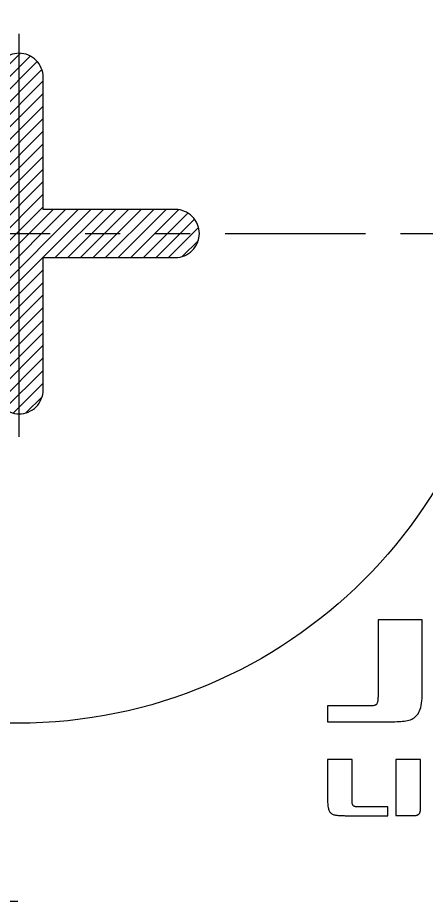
# Model space of a CAD drawing. Header units: millimetres. Extents: x -297 to 297, y -210 to 210.
# Drawn here: x -80.28 to -75.7, y 13.61 to 23.53 of the extents above; entities that cross this region are included whole.
import ezdxf

# ---------------------------------------------------------------- set-up
doc = ezdxf.new("R2010")
doc.units = ezdxf.units.MM
doc.linetypes.add('ACANSTGB', pattern=[0.35433070734143257, 0.15748031437397, -0.03937007859349251, 0.03937007859349251, -0.03937007859349251, 0.03937007859349251, -0.03937007859349251])
doc.linetypes.add('CENTER', pattern=[10.15999984741211, 6.349999904632568, -1.269999980926514, 1.269999980926514, -1.269999980926514])
doc.layers.get('0').update_dxf_attribs({"lineweight": 20})
doc.layers.add('剖面线层', color=4, linetype='Continuous', lineweight=18)
doc.styles.add('标准', font='')
doc.styles.get('标准').set_extended_font_data('arial')
doc.dimstyles.new('标准$0', dxfattribs={"dimscale": 1.5, "dimtxt": 2.4, "dimasz": 2.5, "dimexe": 2, "dimexo": 1, "dimgap": 1.5, "dimtad": 1, "dimdec": 1, "dimdsep": 46, "dimtxsty": '标准', "dimcen": 2.5, "dimdle": 5, "dimclre": 256, "dimclrt": 7, "dimadec": 0, "dimazin": 0, "dimtfac": 0.714286, "dimtdec": 1, "dimtmove": 0, "dimatfit": 3, "dimfxl": 0, "dimtolj": 1, "dimarcsym": 0})

# ---------------------------------------------------------------- blocks, each defined once
blk = doc.blocks.new('*X4')
at = {"linetype": 'Continuous', "ltscale": 10}
for points in [[(-95.87797336942299, 42.99465301361266), (-92.12797336942299, 43.61965301361266), (-92.12797336942299, 42.36965301361266)], [(-47.177973370583, 42.99465301361266), (-50.927973370583, 43.61965301361266), (-50.927973370583, 42.36965301361266)]]:
    blk.add_hatch(color=0, dxfattribs=at).paths.add_polyline_path(points, flags=0)
for p, q in [((-95.87797336942299, 22.6069127059493), (-95.87797336942299, 45.99465301361266)), ((-47.177973370583, 22.6069127059493), (-47.177973370583, 45.99465301361266))]:
    blk.add_line(p, q, dxfattribs=at)
at = {"color": 0, "linetype": 'Continuous', "ltscale": 10}
blk.add_line((-95.87797336942299, 42.99465301361266), (-47.177973370583, 42.99465301361266), dxfattribs=at)
at = {"color": 7, "linetype": 'CENTER', "ltscale": 10, "insert": (-71.52797287000294, 47.0816956965395), "char_height": 3.6, "width": 18.98780487804834, "attachment_point": 5, "style": '标准'}
blk.add_mtext('48.7', dxfattribs=at)

msp = doc.modelspace()

# ---------------------------------------------------------------- hatches: boundary and pattern name
at = {"ltscale": 10}
h = msp.add_hatch(dxfattribs=at)
h.set_pattern_fill('无图案', color=256, style=0, pattern_type=0)
h.set_pattern_definition([(45, (0, 0), (-0.07071067811865475, 0.07071067811865477), [])])
edge = h.paths.add_edge_path(flags=0)
edge.add_spline(control_points=[(-82.28680697386812, 21.1069127059493), (-82.28677013569563, 21.14971834066631), (-82.27593359066964, 21.1925085013894), (-82.25632661089799, 21.23063435562773)], knot_values=[0, 0, 8.07894596959221e-14, 8.07894596959221e-14, 0.1286120115172312, 0.1286120115172312, 0.1286120115172312, 0.1286120115172312], weights=[1, 1, 1, 1], degree=3, periodic=0)
edge.add_spline(control_points=[(-82.25632661089799, 21.23063435562773), (-82.2434984194017, 21.25557882768931), (-82.22691591394141, 21.27852667455767), (-82.1571642208014, 21.34785758847278), (-82.08771774589695, 21.37668034628598), (-82.01680707385162, 21.37668034628598)], knot_values=[0, 0, 0, 0, 0.08362283054392189, 0.08362283054392189, 0.2950572195143922, 0.2950572195143922, 0.2950572195143922, 0.2950572195143922], weights=[1, 1, 1, 1, 1, 1], degree=3, periodic=0)
edge.add_line((-82.01680707385162, 21.37668034628598), (-80.5318070738515, 21.37668034628598))
edge.add_line((-80.5318070738515, 21.37668034628598), (-80.5318070738515, 22.86168034628599))
edge.add_spline(control_points=[(-80.5318070738515, 22.86168034628594), (-80.5318070738515, 22.93259615595491), (-80.50344376528437, 23.00166313192608), (-80.40294015946847, 23.10260085825996), (-80.33269493434636, 23.13161399758758), (-80.26203970758775, 23.13168022841467)], knot_values=[0, 0, 0, 0, 0.2121059381444371, 0.2121059381444371, 0.423747599399525, 0.423747599399525, 0.423747599399525, 0.423747599399525], weights=[1, 1, 1, 1, 1, 1], degree=3, periodic=0)
edge.add_line((-80.2620394335147, 23.13168022841467), (-80.2620394335147, 21.1069127059493))
edge.add_line((-80.2620394335147, 21.1069127059493), (-82.2868069738679, 21.1069127059493))
edge = h.paths.add_edge_path(flags=0)
edge.add_spline(control_points=[(-82.01680707385162, 20.83668034628596), (-82.08772288352043, 20.83668034628596), (-82.15678985949171, 20.86504365485303), (-82.22412436739933, 20.93208856547642), (-82.23855524172541, 20.95105576894798), (-82.25032685148517, 20.97152401842982)], knot_values=[0, 0, 0, 0, 0.2118966972112488, 0.2118966972112488, 0.2823987589878532, 0.2823987589878532, 0.2823987589878532, 0.2823987589878532], weights=[1, 1, 1, 1, 1, 1], degree=3, periodic=0)
edge.add_spline(control_points=[(-82.25032685148517, 20.97152401842982), (-82.27393527411186, 21.01257389130637), (-82.28684763807587, 21.05966125153418), (-82.28680697385494, 21.10691272123699), (-82.28680697384175, 21.10691273652475), (-82.28680697382856, 21.1069127518125)], knot_values=[0, 0, 0, 0, 0.1418138751111485, 0.1418138751111485, 0.1418139209936468, 0.1418139209936468, 0.1418139209936468, 0.1418139209936468], weights=[1, 1, 1, 1, 1, 1], degree=3, periodic=0)
edge.add_line((-82.28680697382856, 21.1069127059493), (-80.2620394335147, 21.1069127059493))
edge.add_line((-80.2620394335147, 21.1069127059493), (-80.2620394335147, 19.08168044626939))
edge.add_spline(control_points=[(-80.2620394335147, 19.08168044626933), (-80.33285136423774, 19.08174138642664), (-80.40362094886132, 19.11135678168301), (-80.50298431603824, 19.21132319933599), (-80.5318070738515, 19.28076967424045), (-80.5318070738515, 19.351680346286)], knot_values=[0, 0, 0, 0, 0.2118345836558501, 0.2118345836558501, 0.4236691673117002, 0.4236691673117002, 0.4236691673117002, 0.4236691673117002], weights=[1, 1, 1, 1, 1, 1], degree=3, periodic=0)
edge.add_line((-80.5318070738515, 19.351680346286), (-80.5318070738515, 20.83668034628602))
edge.add_line((-80.5318070738515, 20.83668034628596), (-82.01680707385162, 20.83668034628596))
edge = h.paths.add_edge_path(flags=0)
edge.add_line((-80.2620394335147, 21.1069127059493), (-80.2620394335147, 21.2260073862667))
edge.add_line((-80.2620394335147, 21.2260073862667), (-80.2620394335147, 23.13168022841467))
edge.add_spline(control_points=[(-80.26203970758775, 23.13168022841467), (-80.26188471169189, 23.1316803737048), (-80.26172971382289, 23.13168037969399), (-80.19076278346529, 23.13161930614524), (-80.11999319884171, 23.10200391088887), (-80.02062983166456, 23.00203749323589), (-79.99180707385153, 22.93259101833144), (-79.99180707385153, 22.86168034628594)], knot_values=[0, 0, 0, 0, 0.0004636843565756016, 0.0004636843565756016, 0.2122989225653567, 0.2122989225653567, 0.4241341607741379, 0.4241341607741379, 0.4241341607741379, 0.4241341607741379], weights=[1, 1, 1, 1, 1, 1, 1, 1], degree=3, periodic=0)
edge.add_line((-79.99180707385153, 22.86168034628594), (-79.99180707385153, 21.37668034628598))
edge.add_line((-79.99180707385153, 21.37668034628598), (-78.5068070738514, 21.37668034628598))
edge.add_spline(control_points=[(-78.5068070738514, 21.37668034628598), (-78.4358912641826, 21.37668034628598), (-78.36682428821132, 21.34831703771886), (-78.26588656187755, 21.2478134319029), (-78.23687342254993, 21.17756820678073), (-78.23680719172285, 21.10691298002223)], knot_values=[0, 0, 0, 0, 0.2121059381443685, 0.2121059381443685, 0.4237475993993591, 0.4237475993993591, 0.4237475993993591, 0.4237475993993591], weights=[1, 1, 1, 1, 1, 1], degree=3, periodic=0)
edge.add_line((-78.23680719172285, 21.1069127059493), (-80.26203943351493, 21.1069127059493))
edge = h.paths.add_edge_path(flags=0)
edge.add_line((-80.2620394335147, 19.08168044626933), (-80.2620394335147, 20.98077795813583))
edge.add_line((-80.2620394335147, 20.98077795813583), (-80.2620394335147, 21.10691270594924))
edge.add_line((-80.2620394335147, 21.1069127059493), (-78.23680719172262, 21.1069127059493))
edge.add_spline(control_points=[(-78.23680719172285, 21.10691298002217), (-78.23680704643266, 21.10675798412626), (-78.23680704044341, 21.10660298625737), (-78.23686811399216, 21.03563605589977), (-78.26648350924847, 20.96486647127608), (-78.36644992690162, 20.8655031040991), (-78.43589640180608, 20.83668034628596), (-78.5068070738514, 20.83668034628596)], knot_values=[0, 0, 0, 0, 0.0004636843565617997, 0.0004636843565617997, 0.2122989225653045, 0.2122989225653045, 0.4241341607740472, 0.4241341607740472, 0.4241341607740472, 0.4241341607740472], weights=[1, 1, 1, 1, 1, 1, 1, 1], degree=3, periodic=0)
edge.add_line((-78.5068070738514, 20.83668034628596), (-79.99180707385153, 20.83668034628596))
edge.add_line((-79.99180707385153, 20.83668034628596), (-79.99180707385153, 19.351680346286))
edge.add_spline(control_points=[(-79.99180707385153, 19.351680346286), (-79.99180707385153, 19.28076453661697), (-80.02017038241866, 19.2116975606458), (-80.12078410449612, 19.1106492424085), (-80.19122750279189, 19.08161950611202), (-80.2620394335147, 19.08168044626933)], knot_values=[0, 0, 0, 0, 0.212106296533609, 0.212106296533609, 0.4242125930672181, 0.4242125930672181, 0.4242125930672181, 0.4242125930672181], weights=[1, 1, 1, 1, 1, 1], degree=3, periodic=0)
edge = h.paths.add_edge_path(flags=0)
edge.add_spline(control_points=[(-64.78703933212591, 21.10691294449867), (-64.78700907703046, 21.14203085152474), (-64.77970994721181, 21.17713833777395), (-64.76626247228364, 21.20966839685298)], knot_values=[0, 0, 0, 0, 0.1055025389347678, 0.1055025389347678, 0.1055025389347678, 0.1055025389347678], weights=[1, 1, 1, 1], degree=3, periodic=0)
edge.add_spline(control_points=[(-64.76626247228364, 21.20966839685298), (-64.75259441917865, 21.24273204466658), (-64.73257466479117, 21.27313301704964), (-64.65739657926497, 21.34785758847283), (-64.58795010436052, 21.37668034628598), (-64.51703943231496, 21.37668034628598)], knot_values=[0, 0, 0, 0, 0.106628985110819, 0.106628985110819, 0.3181663898465074, 0.3181663898465074, 0.3181663898465074, 0.3181663898465074], weights=[1, 1, 1, 1, 1, 1], degree=3, periodic=0)
edge.add_line((-64.51703943231496, 21.37668034628598), (-62.76203943231485, 21.37668034628598))
edge.add_line((-62.76203943231485, 21.37668034628598), (-62.76203943231485, 21.1069127059493))
edge.add_line((-62.76203943231485, 21.1069127059493), (-64.78703933212614, 21.1069127059493))
edge = h.paths.add_edge_path(flags=0)
edge.add_spline(control_points=[(-64.51703943231496, 20.83668034628602), (-64.58795524198376, 20.83668034628602), (-64.65702221795482, 20.86504365485308), (-64.74499497587044, 20.95263805295582), (-64.77063496562573, 21.00098820369783), (-64.78137313999946, 21.05235140568277)], knot_values=[0, 0, 0, 0, 0.2120718634374946, 0.2120718634374946, 0.3692599150248407, 0.3692599150248407, 0.3692599150248407, 0.3692599150248407], weights=[1, 1, 1, 1, 1, 1], degree=3, periodic=0)
edge.add_line((-64.78137313999946, 21.05235140568277), (-64.78703933233146, 21.1069127059493))
edge.add_line((-64.78703933233146, 21.1069127059493), (-62.76203943231485, 21.1069127059493))
edge.add_line((-62.76203943231485, 21.1069127059493), (-62.76203943231485, 20.83668034628602))
edge.add_line((-62.76203943231462, 20.83668034628602), (-64.51703943231473, 20.83668034628602))
edge = h.paths.add_edge_path(flags=0)
edge.add_line((-62.76203943231485, 21.10691270594924), (-62.76203943231485, 21.25131113032501))
edge.add_line((-62.76203943231485, 21.25131113032506), (-62.76203943231485, 21.37668034628598))
edge.add_line((-62.76203943231485, 21.37668034628598), (-61.00703943231474, 21.37668034628598))
edge.add_spline(control_points=[(-61.00703943231474, 21.37668034628598), (-60.93612362264594, 21.37668034628598), (-60.86705664667488, 21.34831703771886), (-60.76611892034066, 21.2478134319029), (-60.73710578101327, 21.17756820678073), (-60.73703955018595, 21.10691298002223)], knot_values=[0, 0, 0, 0, 0.2121059381443824, 0.2121059381443824, 0.4237475993994153, 0.4237475993994153, 0.4237475993994153, 0.4237475993994153], weights=[1, 1, 1, 1, 1, 1], degree=3, periodic=0)
edge.add_line((-60.73703955018618, 21.1069127059493), (-62.76203943231485, 21.1069127059493))
edge = h.paths.add_edge_path(flags=0)
edge.add_line((-62.76203943231485, 20.83668034628602), (-62.76203943231485, 20.92742320637865))
edge.add_line((-62.76203943231485, 20.92742320637865), (-62.76203943231485, 21.1069127059493))
edge.add_line((-62.76203943231485, 21.1069127059493), (-60.73703955018618, 21.1069127059493))
edge.add_spline(control_points=[(-60.73703955018595, 21.10691298002223), (-60.737039404896, 21.10675798412632), (-60.73703939890675, 21.10660298625737), (-60.7371004724555, 21.03563605589983), (-60.76671586771181, 20.96486647127608), (-60.86668228536473, 20.86550310409916), (-60.93612876026918, 20.83668034628602), (-61.00703943231474, 20.83668034628602)], knot_values=[0, 0, 0, 0, 0.0004636843565617832, 0.0004636843565617832, 0.21229892256534, 0.21229892256534, 0.4241341607741181, 0.4241341607741181, 0.4241341607741181, 0.4241341607741181], weights=[1, 1, 1, 1, 1, 1, 1, 1], degree=3, periodic=0)
edge.add_line((-61.00703943231474, 20.83668034628602), (-62.76203943231485, 20.83668034628602))

# ---------------------------------------------------------------- linework, layer by layer
at = {"linetype": 'CENTER', "ltscale": 10}
msp.add_line((-80.2620394335147, 18.82266595788383), (-80.2620394335147, 23.35014268324994), dxfattribs=at)
at = {"color": 7, "linetype": 'Continuous', "lineweight": 15}
for p, q in [((-79.99180707385153, 21.37668034628598), (-79.99180707385153, 22.86168034628594)), ((-78.5068070738514, 21.37668034628598), (-79.99180707385153, 21.37668034628598)), ((-79.99180707385153, 20.83668034628596), (-78.5068070738514, 20.83668034628596)), ((-79.99180707385153, 19.351680346286), (-79.99180707385153, 20.83668034628596))]:
    msp.add_line(p, q, dxfattribs=at)
at = {"color": 154}
for points in [[(-76.22980080768389, 16.7699499872711), (-76.22980080768389, 16.767382239874), (-76.22980080768389, 16.75990473371758), (-76.22980080768389, 16.74785607285418), (-76.22980080768389, 16.73157486133624), (-76.22980080768389, 16.71139970321605), (-76.22980080768389, 16.68766920254598), (-76.22980080768389, 16.66072196337848), (-76.22980080768389, 16.63089658976588), (-76.22980080768389, 16.59853168576046), (-76.22980080768389, 16.56396585541472), (-76.22980080768389, 16.52753770278093), (-76.22980080768389, 16.48958583191148), (-76.22980080768389, 16.45044884685876), (-76.22980080768389, 16.41046535167516), (-76.22980080768389, 16.36997395041294), (-76.22980080768389, 16.32931324712462), (-76.22980080768389, 16.2888218458624), (-76.22980080768389, 16.2488383506788), (-76.22980080768389, 16.20970136562607), (-76.22980080768389, 16.17174949475663), (-76.22980080768389, 16.13532134212284), (-76.22980080768389, 16.10075551177709), (-76.22980080768389, 16.06839060777168), (-76.22980080768389, 16.03856523415908), (-76.22980080768389, 16.01161799499152), (-76.22980080768389, 15.98788749432151), (-76.22980080768389, 15.96771233620132), (-76.22980080768389, 15.95143112468338), (-76.22980080768389, 15.93938246381998), (-76.22980080768389, 15.93190495766356), (-76.22980080768389, 15.92933721026645), (-76.2298478625703, 15.91640937008754), (-76.23000426082012, 15.90437874293485), (-76.23029285281837, 15.89321323435007), (-76.2307364889507, 15.88288074987508), (-76.23135801960257, 15.87334919505162), (-76.23218029515965, 15.86458647542145), (-76.2332261660074, 15.85656049652641), (-76.23451848253103, 15.84923916390824), (-76.23608009511622, 15.84259038310881), (-76.2379338541482, 15.83658205966981), (-76.24010261001285, 15.83118209913306), (-76.24260921309542, 15.82635840704029), (-76.24547651378134, 15.82207888893345), (-76.24872736245607, 15.81831145035426), (-76.25238460950527, 15.81502399684439), (-76.25647110531418, 15.81218443394573), (-76.26100970026846, 15.80976066720007), (-76.26602324475357, 15.80772060214917), (-76.27153458915473, 15.80603214433484), (-76.27756658385783, 15.80466319929883), (-76.28414207924811, 15.80358167258294), (-76.29128392571101, 15.80275546972899), (-76.29901497363198, 15.80215249627872), (-76.3073580733967, 15.80174065777402), (-76.31633607539061, 15.80148785975655), (-76.32597182999893, 15.80136200776815), (-76.33628818760735, 15.8013310073506), (-76.34730799860131, 15.80136276404568), (-76.35905411336626, 15.80142518339517), (-76.37154938228787, 15.8014861709409), (-76.38481665575114, 15.80151363222467), (-76.38607783819998, 15.80151378425978), (-76.38975051236412, 15.80151422699959), (-76.39566836846984, 15.80151494039541), (-76.40366509674413, 15.80151590439868), (-76.41357438741329, 15.80151709896074), (-76.42522993070384, 15.80151850403308), (-76.43846541684252, 15.80152009956709), (-76.45311453605541, 15.80152186551408), (-76.46901097856949, 15.80152378182555), (-76.48598843461104, 15.8015258284529), (-76.50388059440661, 15.80152798534755), (-76.5225211481827, 15.80153023246083), (-76.54174378616608, 15.80153254974414), (-76.56138219858326, 15.80153491714907), (-76.58127007566031, 15.80153731462678), (-76.60124110762445, 15.80153972212884), (-76.6211289847015, 15.80154211960655), (-76.64076739711868, 15.80154448701143), (-76.65999003510206, 15.80154680429479), (-76.67863058887815, 15.80154905140807), (-76.69652274867394, 15.80155120830273), (-76.71350020471527, 15.80155325493007), (-76.72939664722935, 15.80155517124149), (-76.74404576644247, 15.80155693718854), (-76.75728125258092, 15.80155853272254), (-76.76893679587147, 15.80155993779488), (-76.77884608654063, 15.80156113235694), (-76.78684281481492, 15.80156209636016), (-76.79276067092064, 15.80156280975598), (-76.79643334508478, 15.80156325249578), (-76.79769452753362, 15.80156340453095), (-76.79769452753362, 15.8010169901147), (-76.79769452753362, 15.79942578329815), (-76.79769452753362, 15.79686183872957), (-76.79769452753362, 15.79339721105725), (-76.79769452753362, 15.78910395492949), (-76.79769452753362, 15.78405412499467), (-76.79769452753362, 15.77831977590097), (-76.79769452753362, 15.77197296229679), (-76.79769452753362, 15.76508573883029), (-76.79769452753362, 15.75773016014995), (-76.79769452753362, 15.74997828090392), (-76.79769452753362, 15.7419021557406), (-76.79769452753362, 15.73357383930818), (-76.79769452753362, 15.72506538625504), (-76.79769452753362, 15.71644885122947), (-76.79769452753362, 15.70779628887976), (-76.79769452753362, 15.69917975385414), (-76.79769452753362, 15.690671300801), (-76.79769452753362, 15.68234298436857), (-76.79769452753362, 15.67426685920526), (-76.79769452753362, 15.66651497995923), (-76.79769452753362, 15.65915940127888), (-76.79769452753362, 15.65227217781239), (-76.79769452753362, 15.64592536420821), (-76.79769452753362, 15.64019101511451), (-76.79769452753362, 15.63514118517963), (-76.79769452753362, 15.63084792905192), (-76.79769452753362, 15.62738330137961), (-76.79769452753362, 15.62481935681103), (-76.79769452753362, 15.62322814999447), (-76.79769452753362, 15.62268173557823), (-76.79577019299404, 15.62268173557823), (-76.79016636164215, 15.62268173557823), (-76.78113679187891, 15.62268173557823), (-76.76893524210527, 15.62268173557823), (-76.7538154707222, 15.62268173557823), (-76.73603123612997, 15.62268173557823), (-76.71583629673, 15.62268173557823), (-76.69348441092302, 15.62268173557823), (-76.66922933710953, 15.62268173557823), (-76.64332483369071, 15.62268173557823), (-76.6160246590673, 15.62268173557823), (-76.58758257164004, 15.62268173557823), (-76.55825232980987, 15.62268173557823), (-76.52828769197754, 15.62268173557823), (-76.49794241654422, 15.62268173557823), (-76.4674702619102, 15.62268173557823), (-76.43712498647665, 15.62268173557823), (-76.40716034864454, 15.62268173557823), (-76.37783010681437, 15.62268173557823), (-76.3493880193871, 15.62268173557823), (-76.3220878447637, 15.62268173557823), (-76.29618334134489, 15.62268173557823), (-76.2719282675314, 15.62268173557823), (-76.24957638172418, 15.62268173557823), (-76.22938144232421, 15.62268173557823), (-76.21159720773221, 15.62268173557823), (-76.19647743634891, 15.62268173557823), (-76.1842758865755, 15.62268173557823), (-76.17524631681226, 15.62268173557823), (-76.16964248546037, 15.62268173557823), (-76.16771815092079, 15.62268173557823), (-76.14068241335917, 15.62324057260474), (-76.11448275230578, 15.62363253014365), (-76.08912258103396, 15.62394414795256), (-76.06460531281664, 15.62426196578934), (-76.0409343609274, 15.62467252341168), (-76.01811313863891, 15.62526236057732), (-75.99614505922477, 15.62611801704412), (-75.97503353595812, 15.62732603256967), (-75.95478198211208, 15.62897294691192), (-75.9353938109598, 15.63114529982846), (-75.91687243577462, 15.63392963107714), (-75.89922126982947, 15.63741248041572), (-75.88244372639792, 15.64168038760187), (-75.86654321875312, 15.64681989239347), (-75.85152316016774, 15.65291753454812), (-75.83738696391583, 15.66005985382373), (-75.82413804326984, 15.66833338997799), (-75.81177981150336, 15.67782468276869), (-75.80031568188929, 15.68862027195348), (-75.78974906770122, 15.7008066972902), (-75.78008338221207, 15.71447049853668), (-75.77132203869519, 15.72969821545053), (-75.76346845042372, 15.74657638778962), (-75.75652603067078, 15.76519155531162), (-75.75049819270976, 15.7856302577743), (-75.74538834981354, 15.8079790349355), (-75.74119991525549, 15.83232442655287), (-75.73793630230898, 15.85875297238425), (-75.73560092424714, 15.88735121218735), (-75.73419719434287, 15.91820568571995), (-75.73372852586954, 15.95140293273971), (-75.73372847519113, 15.95390327787624), (-75.73372832761129, 15.96118450272439), (-75.73372808981276, 15.97291689144197), (-75.73372776847827, 15.98877072818681), (-75.73372737029104, 16.00841629711664), (-75.73372690193355, 16.03152388238942), (-75.73372637008879, 16.05776376816289), (-75.73372578143972, 16.08680623859487), (-75.7337251426693, 16.11832157784323), (-75.73372446046028, 16.15198007006575), (-75.7337237414954, 16.18745199942026), (-75.73372299245761, 16.22440765006456), (-75.7337222200299, 16.2625173061565), (-75.73372143089478, 16.3014512518539), (-75.73372063173565, 16.34087977131458), (-75.73371982923481, 16.3804731486963), (-75.73371903007569, 16.41990166815697), (-75.73371824094079, 16.45883561385438), (-75.73371746851285, 16.49694526994631), (-75.73371671947507, 16.53390092059061), (-75.73371600051019, 16.56937284994513), (-75.73371531830117, 16.60303134216764), (-75.73371467953075, 16.63454668141594), (-75.73371409088168, 16.66358915184799), (-75.73371355903691, 16.68982903762145), (-75.73371309067943, 16.71293662289418), (-75.73371269249219, 16.73258219182406), (-75.73371237115771, 16.7484360285689), (-75.73371213335918, 16.76016841728642), (-75.73371198577934, 16.76744964213458), (-75.73371193510093, 16.7699499872711), (-75.73522729502179, 16.7699499872711), (-75.7396401563301, 16.7699499872711), (-75.74675069134378, 16.7699499872711), (-75.75635907238097, 16.7699499872711), (-75.76826547175983, 16.7699499872711), (-75.7822700617985, 16.7699499872711), (-75.79817301481512, 16.7699499872711), (-75.81577450312784, 16.7699499872711), (-75.83487469905458, 16.7699499872711), (-75.85527377491348, 16.7699499872711), (-75.8767719030227, 16.7699499872711), (-75.8991692557006, 16.7699499872711), (-75.92226600526487, 16.7699499872711), (-75.94586232403412, 16.7699499872711), (-75.96975838432604, 16.7699499872711), (-75.99375435845877, 16.7699499872711), (-76.01765041875069, 16.7699499872711), (-76.04124673751994, 16.7699499872711), (-76.06434348708422, 16.7699499872711), (-76.08674083976211, 16.7699499872711), (-76.10823896787133, 16.7699499872711), (-76.12863804373046, 16.7699499872711), (-76.14773823965697, 16.7699499872711), (-76.1653397279697, 16.7699499872711), (-76.18124268098632, 16.7699499872711), (-76.19524727102498, 16.7699499872711), (-76.20715367040384, 16.7699499872711), (-76.21676205144104, 16.7699499872711), (-76.22387258645472, 16.7699499872711), (-76.22828544776303, 16.7699499872711)], [(-76.43899381119218, 14.66711981710262), (-76.44745573479918, 14.66719120680585), (-76.45531392505836, 14.66740970307058), (-76.46259050559388, 14.66778179662919), (-76.46930760002965, 14.66831397821414), (-76.4754873319896, 14.66901273855785), (-76.48115182509741, 14.66988456839277), (-76.48632320297725, 14.67093595845137), (-76.49102358925325, 14.67217339946603), (-76.49527510754865, 14.67360338216929), (-76.49909988148806, 14.67523239729343), (-76.50252003469518, 14.67706693557108), (-76.50555769079392, 14.67911348773453), (-76.50823497340798, 14.68137854451624), (-76.51057400616173, 14.68386859664872), (-76.51259691267887, 14.68659013486439), (-76.5143258165831, 14.68954964989564), (-76.51578284149878, 14.69275363247493), (-76.51699011104961, 14.69620857333467), (-76.51796974885951, 14.69992096320738), (-76.51874387855241, 14.70389729282545), (-76.51933462375246, 14.70814405292134), (-76.51976410808334, 14.71266773422747), (-76.52005445516897, 14.71747482747622), (-76.52022778863329, 14.72257182340013), (-76.52030623210021, 14.72796521273165), (-76.52031190919388, 14.73366148620312), (-76.52026694353799, 14.73966713454701), (-76.5201934587567, 14.74598864849577), (-76.52011357847368, 14.75263251878187), (-76.52004942631311, 14.75960523613776), (-76.52002312589866, 14.76691329129579), (-76.52002310055946, 14.76823792309062), (-76.52002302676942, 14.7720953673284), (-76.52002290787027, 14.7783109472889), (-76.52002274720303, 14.78670998625182), (-76.52002254810941, 14.79711780749716), (-76.52002231393067, 14.80935973430451), (-76.52002204800829, 14.8232610899538), (-76.52002175368375, 14.83864719772481), (-76.52002143429854, 14.8553433808973), (-76.52002109319392, 14.87317496275114), (-76.52002073371159, 14.89196726656604), (-76.52002035919259, 14.91154561562183), (-76.52001997297884, 14.93173533319833), (-76.52001957841117, 14.95236174257536), (-76.52001917883172, 14.97325016703269), (-76.5200187775813, 14.99422592985013), (-76.52001837800162, 15.0151143543074), (-76.52001798343417, 15.03574076368443), (-76.5200175972202, 15.05593048126093), (-76.52001722270143, 15.07550883031672), (-76.5200168632191, 15.09430113413168), (-76.52001652211447, 15.11213271598547), (-76.52001620272927, 15.12882889915795), (-76.52001590840473, 15.14421500692896), (-76.52001564248235, 15.15811636257826), (-76.5200154083036, 15.17035828938566), (-76.52001520920999, 15.18076611063088), (-76.52001504854275, 15.18916514959392), (-76.52001492964337, 15.19538072955436), (-76.52001485585356, 15.19923817379214), (-76.52001483051436, 15.20056280558697), (-76.52086303475153, 15.20056280558697), (-76.52333308005745, 15.20056280558697), (-76.52731311532398, 15.20056280558697), (-76.53269128944294, 15.20056280558697), (-76.5393557513064, 15.20056280558697), (-76.54719464980553, 15.20056280558697), (-76.55609613383285, 15.20056280558697), (-76.56594835227952, 15.20056280558697), (-76.57663945403783, 15.20056280558697), (-76.5880575879994, 15.20056280558697), (-76.60009090305607, 15.20056280558697), (-76.61262754809968, 15.20056280558697), (-76.62555567202185, 15.20056280558697), (-76.63876342371441, 15.20056280558697), (-76.65213895206944, 15.20056280558697), (-76.66557040597854, 15.20056280558697), (-76.67894593433357, 15.20056280558697), (-76.69215368602613, 15.20056280558697), (-76.7050818099483, 15.20056280558697), (-76.71761845499168, 15.20056280558697), (-76.72965177004835, 15.20056280558697), (-76.74106990400992, 15.20056280558697), (-76.75176100576823, 15.20056280558697), (-76.76161322421513, 15.20056280558697), (-76.77051470824222, 15.20056280558697), (-76.77835360674158, 15.20056280558697), (-76.78501806860481, 15.20056280558697), (-76.790396242724, 15.20056280558697), (-76.79437627799052, 15.20056280558697), (-76.79684632329645, 15.20056280558697), (-76.79769452753362, 15.20056280558697), (-76.79769452753362, 15.19923832582731), (-76.79769452753362, 15.19538132432933), (-76.79769452753362, 15.18916645776466), (-76.79769452753362, 15.18076838280496), (-76.79769452753362, 15.17036175612179), (-76.79769452753362, 15.15812123438667), (-76.79769452753362, 15.14422147427138), (-76.79769452753362, 15.12883713244742), (-76.79769452753362, 15.11214286558641), (-76.79769452753362, 15.09431333035991), (-76.79769452753362, 15.0755231834396), (-76.79769452753362, 15.05594708149715), (-76.79769452753362, 15.03575968120396), (-76.79769452753362, 15.01513563923186), (-76.79769452753362, 14.99424961225225), (-76.79769452753362, 14.97327625693686), (-76.79769452753362, 14.9523902299573), (-76.79769452753362, 14.93176618798515), (-76.79769452753362, 14.91157878769201), (-76.79769452753362, 14.8920026857495), (-76.79769452753362, 14.87321253882919), (-76.79769452753362, 14.8553830036027), (-76.79769452753362, 14.83868873674169), (-76.79769452753362, 14.82330439491773), (-76.79769452753362, 14.80940463480243), (-76.79769452753362, 14.79716411306737), (-76.79769452753362, 14.7867574863842), (-76.79769452753362, 14.77835941142445), (-76.79769452753362, 14.77214454485977), (-76.79769452753362, 14.76828754336179), (-76.79769452753362, 14.76696306360213), (-76.79755738373137, 14.74861948826259), (-76.79713643035598, 14.73146866896224), (-76.79641738445457, 14.71546961969125), (-76.7953859630743, 14.70058135443975), (-76.79402788326274, 14.68676288719797), (-76.79232886206682, 14.67397323195604), (-76.79027461653368, 14.66217140270413), (-76.78785086371067, 14.65131641343237), (-76.78504332064495, 14.64136727813104), (-76.78183770438363, 14.63228301079022), (-76.77821973197388, 14.62402262540007), (-76.77417512046327, 14.61654513595079), (-76.7696895868985, 14.60980955643259), (-76.76474884832714, 14.60377490083556), (-76.75933862179636, 14.59840018314986), (-76.75344462435305, 14.59364441736574), (-76.74705257304481, 14.58946661747331), (-76.74014818491855, 14.58582579746275), (-76.73271717702164, 14.58268097132424), (-76.72474526640121, 14.5799911530479), (-76.71621817010441, 14.57771535662397), (-76.7071216051786, 14.57581259604262), (-76.69744128867069, 14.57424188529393), (-76.68716293762827, 14.57296223836812), (-76.67627226909826, 14.57193266925538), (-76.66475500012803, 14.57111219194587), (-76.65259684776447, 14.57045982042968), (-76.6397835290552, 14.56993456869714), (-76.62630076104733, 14.56949545073826), (-76.6121342607878, 14.56910148054328), (-76.59726974532396, 14.56871167210227), (-76.59581291894506, 14.56871169744153), (-76.59157051245734, 14.56871177123151), (-76.58473463483324, 14.56871189013077), (-76.57549739504657, 14.56871205079796), (-76.56405090206977, 14.56871224989163), (-76.55058726487596, 14.56871248407037), (-76.5352985924385, 14.5687127499927), (-76.51837699373004, 14.56871304431718), (-76.50001457772396, 14.56871336370244), (-76.48040345339314, 14.56871370480701), (-76.45973572971047, 14.56871406428945), (-76.43820351564932, 14.56871443880834), (-76.41599892018235, 14.56871482502225), (-76.3933140522829, 14.56871521958971), (-76.37034102092389, 14.56871561916932), (-76.34727193507842, 14.56871602041969), (-76.32429890371941, 14.5687164199993), (-76.30161403581997, 14.56871681456676), (-76.27940944035299, 14.56871720078067), (-76.25787722629184, 14.56871757529956), (-76.23720950260918, 14.568717934782), (-76.21759837827835, 14.56871827588657), (-76.19923596227204, 14.56871859527178), (-76.18231436356382, 14.56871888959625), (-76.16702569112636, 14.56871915551864), (-76.15356205393255, 14.56871938969732), (-76.14211556095574, 14.568719588791), (-76.13287832116885, 14.56871974945824), (-76.12604244354497, 14.56871986835756), (-76.12180003705703, 14.56871994214748), (-76.12034321067813, 14.56871996748669), (-76.12034321067813, 14.56902054102619), (-76.12034321067813, 14.56989583759724), (-76.12034321067813, 14.57130622112868), (-76.12034321067813, 14.57321205554945), (-76.12034321067813, 14.57557370478833), (-76.12034321067813, 14.57835153277421), (-76.12034321067813, 14.58150590343587), (-76.12034321067813, 14.58499718070232), (-76.12034321067813, 14.58878572850233), (-76.12034321067813, 14.59283191076474), (-76.12034321067813, 14.59709609141839), (-76.12034321067813, 14.60153863439228), (-76.12034321067813, 14.60611990361508), (-76.12034321067813, 14.61080026301579), (-76.12034321067813, 14.61554007652319), (-76.12034321067813, 14.62029970806617), (-76.12034321067813, 14.62503952157351), (-76.12034321067813, 14.62971988097422), (-76.12034321067813, 14.63430115019702), (-76.12034321067813, 14.63874369317091), (-76.12034321067813, 14.64300787382456), (-76.12034321067813, 14.64705405608697), (-76.12034321067813, 14.65084260388699), (-76.12034321067813, 14.65433388115338), (-76.12034321067813, 14.6574882518151), (-76.12034321067813, 14.66026607980098), (-76.12034321067813, 14.66262772903985), (-76.12034321067813, 14.66453356346062), (-76.12034321067813, 14.66594394699206), (-76.12034321067813, 14.66681924356311), (-76.12034321067813, 14.66711981710262), (-76.12131656520296, 14.66711981710262), (-76.12415105914874, 14.66711981710262), (-76.12871833807253, 14.66711981710262), (-76.1348900475316, 14.66711981710262), (-76.14253783308322, 14.66711981710262), (-76.15153334028446, 14.66711981710262), (-76.16174821469258, 14.66711981710262), (-76.17305410186464, 14.66711981710262), (-76.1853226473579, 14.66711981710262), (-76.19842549672944, 14.66711981710262), (-76.21223429553652, 14.66711981710262), (-76.22662068933641, 14.66711981710262), (-76.24145632368618, 14.66711981710262), (-76.25661284414286, 14.66711981710262), (-76.27196189626397, 14.66711981710262), (-76.28737512560633, 14.66711981710262), (-76.30272417772744, 14.66711981710262), (-76.31788069818435, 14.66711981710262), (-76.33271633253389, 14.66711981710262), (-76.34710272633379, 14.66711981710262), (-76.36091152514086, 14.66711981710262), (-76.37401437451263, 14.66711981710262), (-76.3862829200059, 14.66711981710262), (-76.39758880717795, 14.66711981710262), (-76.40780368158585, 14.66711981710262), (-76.41679918878708, 14.66711981710262), (-76.42444697433871, 14.66711981710262), (-76.430618683798, 14.66711981710262), (-76.43518596272179, 14.66711981710262), (-76.43802045666735, 14.66711981710262)], [(-75.75295722688202, 15.20056280558697), (-75.75383754378572, 15.20056280558697), (-75.75639954230815, 15.20056280558697), (-75.76052479416649, 15.20056280558697), (-75.76609487107726, 15.20056280558697), (-75.77299134475788, 15.20056280558697), (-75.7810957869251, 15.20056280558697), (-75.79028976929612, 15.20056280558697), (-75.8004548635879, 15.20056280558697), (-75.81147264151718, 15.20056280558697), (-75.82322467480117, 15.20056280558697), (-75.83559253515682, 15.20056280558697), (-75.84845779430111, 15.20056280558697), (-75.86170202395101, 15.20056280558697), (-75.87520679582349, 15.20056280558697), (-75.88885368163574, 15.20056280558697), (-75.9025242531045, 15.20056280558697), (-75.91610008194675, 15.20056280558697), (-75.92946273987991, 15.20056280558697), (-75.94249379862026, 15.20056280558697), (-75.95507482988546, 15.20056280558697), (-75.96708740539202, 15.20056280558697), (-75.97841309685714, 15.20056280558697), (-75.98893347599778, 15.20056280558697), (-75.99853011453115, 15.20056280558697), (-76.00708458417375, 15.20056280558697), (-76.01447845664302, 15.20056280558697), (-76.02059330365591, 15.20056280558697), (-76.02531069692895, 15.20056280558697), (-76.02851220817979, 15.20056280558697), (-76.03007940912494, 15.20056280558697), (-76.03022215468195, 15.19983522209856), (-76.03022215468195, 15.19550385471439), (-76.03022215468195, 15.1875076223514), (-76.03022215468195, 15.17611600037577), (-76.03022215468195, 15.16159846415354), (-76.03022215468195, 15.14422448905083), (-76.03022215468195, 15.12426355043368), (-76.03022215468195, 15.10198512366827), (-76.03022215468195, 15.07765868412054), (-76.03022215468195, 15.05155370715664), (-76.03022215468195, 15.0239396681427), (-76.03022215468195, 14.99508604244477), (-76.03022215468195, 14.96526230542895), (-76.03022215468195, 14.9347379324613), (-76.03022215468195, 14.90378239890788), (-76.03022215468195, 14.87266518013485), (-76.03022215468195, 14.8416557515082), (-76.03022215468195, 14.81102358839411), (-76.03022215468195, 14.78103816615862), (-76.03022215468195, 14.7519689601678), (-76.03022215468195, 14.72408544578775), (-76.03022215468195, 14.69765709838464), (-76.03022215468195, 14.67295339332441), (-76.03022215468195, 14.65024380597322), (-76.03022215468195, 14.62979781169713), (-76.03022215468195, 14.61188488586225), (-76.03022215468195, 14.59677450383464), (-76.03022215468195, 14.5847361409804), (-76.03022215468195, 14.57603927266564), (-76.03022215468195, 14.57095337425636), (-76.03020532480309, 14.56966563701735), (-76.02962642821785, 14.56966549028118), (-76.02825396434355, 14.56966514512516), (-76.02613022140326, 14.56966461572222), (-76.02329748761986, 14.56966391624513), (-76.01979805121596, 14.56966306086679), (-76.0156742004142, 14.56966206375995), (-76.01096822343743, 14.56966093909756), (-76.00572240850875, 14.56965970105239), (-75.99997904385032, 14.56965836379732), (-75.99378041768546, 14.56965694150523), (-75.98716881823657, 14.56965544834884), (-75.98018653372674, 14.56965389850114), (-75.97287585237837, 14.56965230613491), (-75.96527906241431, 14.56965068542297), (-75.95743845205766, 14.5696490505382), (-75.94939630953081, 14.56964741565344), (-75.94119492305663, 14.56964579494149), (-75.93287658085796, 14.56964420257526), (-75.92448357115745, 14.56964265272751), (-75.91605818217818, 14.56964115957118), (-75.90764270214254, 14.56963973727909), (-75.89927941927317, 14.56963840002402), (-75.89101062179338, 14.56963716197885), (-75.88287859792558, 14.56963603731646), (-75.87492563589262, 14.56963504020968), (-75.86719402391736, 14.56963418483133), (-75.8597260502222, 14.56963348535419), (-75.85256400303024, 14.56963295595125), (-75.84575017056432, 14.56963261079522), (-75.83932684104684, 14.56963246405905), (-75.83247522753027, 14.56968299294959), (-75.82579827339009, 14.56988267760681), (-75.81949502170937, 14.57023709322351), (-75.81355520426291, 14.57074950132539), (-75.80796855282529, 14.57142316343817), (-75.8027247991713, 14.57226134108754), (-75.7978136750753, 14.5732672957991), (-75.79322491231233, 14.57444428909861), (-75.78894824265672, 14.57579558251177), (-75.78497339788305, 14.57732443756424), (-75.78129010976636, 14.57903411578167), (-75.77788811008122, 14.58092787868975), (-75.77475713060198, 14.58300898781425), (-75.77188690310345, 14.58528070468071), (-75.7692671593602, 14.58774629081501), (-75.76688763114703, 14.59040900774266), (-75.76473805023852, 14.59327211698945), (-75.76280814840925, 14.59633888008102), (-75.76108765743402, 14.59961255854307), (-75.7595663090874, 14.6030964139012), (-75.75823383514398, 14.60679370768128), (-75.75707996737856, 14.61070770140884), (-75.75609443756548, 14.6148416566096), (-75.75526697747978, 14.61919883480931), (-75.7545873188958, 14.62378249753357), (-75.75404519358835, 14.62859590630813), (-75.75363033333201, 14.6336423226586), (-75.75333246990135, 14.63892500811079), (-75.7531413350714, 14.64444722419023), (-75.75304666061629, 14.65021223242275), (-75.75303184690483, 14.65407063235307), (-75.75303142490839, 14.65716119350373), (-75.7530305628452, 14.66347465721446), (-75.75302929260397, 14.67277747982149), (-75.75302764607386, 14.68483611766106), (-75.75302565514357, 14.69941702706944), (-75.75302335170227, 14.71628666438278), (-75.75302076763842, 14.73521148593738), (-75.75301793484141, 14.75595794806941), (-75.75301488519972, 14.77829250711511), (-75.75301165060228, 14.8019816194107), (-75.75300826293847, 14.82679174129242), (-75.75300475409654, 14.85248932909644), (-75.75300115596588, 14.87884083915912), (-75.75299750043519, 14.90561272781656), (-75.75299381939317, 14.93257145140495), (-75.75299014472921, 14.95948346626062), (-75.75298650833179, 14.98611522871983), (-75.75298294208983, 15.01223319511871), (-75.7529794778925, 15.03760382179348), (-75.75297614762849, 15.0619935650804), (-75.75297298318696, 15.08516888131567), (-75.7529700164564, 15.1068962268356), (-75.75296727932596, 15.12694205797629), (-75.75296480368434, 15.145072831074), (-75.75296262142069, 15.16105500246499), (-75.75296076442396, 15.17465502848552), (-75.75295926458261, 15.18563936547179), (-75.75295815378604, 15.19377446975989), (-75.75295746392294, 15.19882679768625)]]:
    msp.add_lwpolyline(points, close=True, dxfattribs=at)
at = {"color": 7, "linetype": 'Continuous', "lineweight": 15}
msp.add_circle((-80.27797337060292, 21.1069127059493), 5.500000000739999, dxfattribs=at)
for radius, start, end in [(9.569999998900016, 90, 270), (9.499999999199986, 90, 270), (9.00000000097998, 89.99999990250207, 269.9999999025019), (7.500000001239982, 90, 270)]:
    msp.add_arc((-80.27797337060292, 21.1069127059493), radius, start, end, dxfattribs=at)
for points, knots in [([(-79.99180707385153, 22.86168034628594), (-79.99180707385153, 22.93259101833144), (-80.02062983166456, 23.00203749323589), (-80.11999319884171, 23.10200391088887), (-80.19076278346529, 23.13161930614524), (-80.33238664491114, 23.13174118645986), (-80.4028300432069, 23.10271145016344), (-80.50344376528437, 23.00166313192608), (-80.5318070738515, 22.93259615595491), (-80.5318070738515, 22.86168034628594)], [0, 0, 0, 0, 260.0349127009908, 260.0349127009908, 520.0698254019817, 520.0698254019817, 780.1047381029725, 780.1047381029725, 1040.139650803963, 1040.139650803963, 1040.139650803963, 1040.139650803963]), ([(-78.5068070738514, 20.83668034628596), (-78.43589640180608, 20.83668034628596), (-78.36644992690162, 20.8655031040991), (-78.26648350924847, 20.96486647127608), (-78.23686811399216, 21.03563605589977), (-78.23674623367765, 21.17725991734551), (-78.26577596997413, 21.24770331564139), (-78.36682428821132, 21.34831703771886), (-78.4358912641826, 21.37668034628598), (-78.5068070738514, 21.37668034628598)], [0, 0, 0, 0, 251.1882119423792, 251.1882119423792, 502.3764238847584, 502.3764238847584, 753.5646358271376, 753.5646358271376, 1004.752847769517, 1004.752847769517, 1004.752847769517, 1004.752847769517]), ([(-80.5318070738515, 19.351680346286), (-80.5318070738515, 19.28076967424045), (-80.50298431603824, 19.21132319933599), (-80.40362094886132, 19.11135678168301), (-80.33285136423774, 19.08174138642664), (-80.19122750279189, 19.08161950611202), (-80.12078410449612, 19.1106492424085), (-80.02017038241866, 19.2116975606458), (-79.99180707385153, 19.28076453661697), (-79.99180707385153, 19.351680346286)], [0, 0, 0, 0, 253.1822709909502, 253.1822709909502, 506.3645419819004, 506.3645419819004, 759.5468129728506, 759.5468129728506, 1012.729083963801, 1012.729083963801, 1012.729083963801, 1012.729083963801])]:
    msp.add_open_spline(points, degree=3, knots=knots, dxfattribs=at)
at = {"layer": '剖面线层', "color": 7, "linetype": 'ACANSTGB', "ltscale": 10}
msp.add_line((-99.20527047097471, 21.1069127059493), (-41.23077801279601, 21.1069127059493), dxfattribs=at)

# ---------------------------------------------------------------- dimensions: what is measured, and where the dimension line sits
at = {"linetype": 'CENTER', "ltscale": 10}
dim = msp.add_linear_dim(base=(-47.177973370583, 42.99465301361266), p1=(-95.87797336942299, 21.1069127059493), p2=(-47.177973370583, 21.1069127059493), dimstyle='标准$0', override={"dimsah": 1, "dimtfill": 1, "dimtzin": 0}, dxfattribs=at)
dim.commit()
dim.dimension.update_dxf_attribs({"geometry": '*X4', "text_midpoint": (-71.52797287000294, 47.0816956965395)})

doc.saveas('drawing.dxf')
